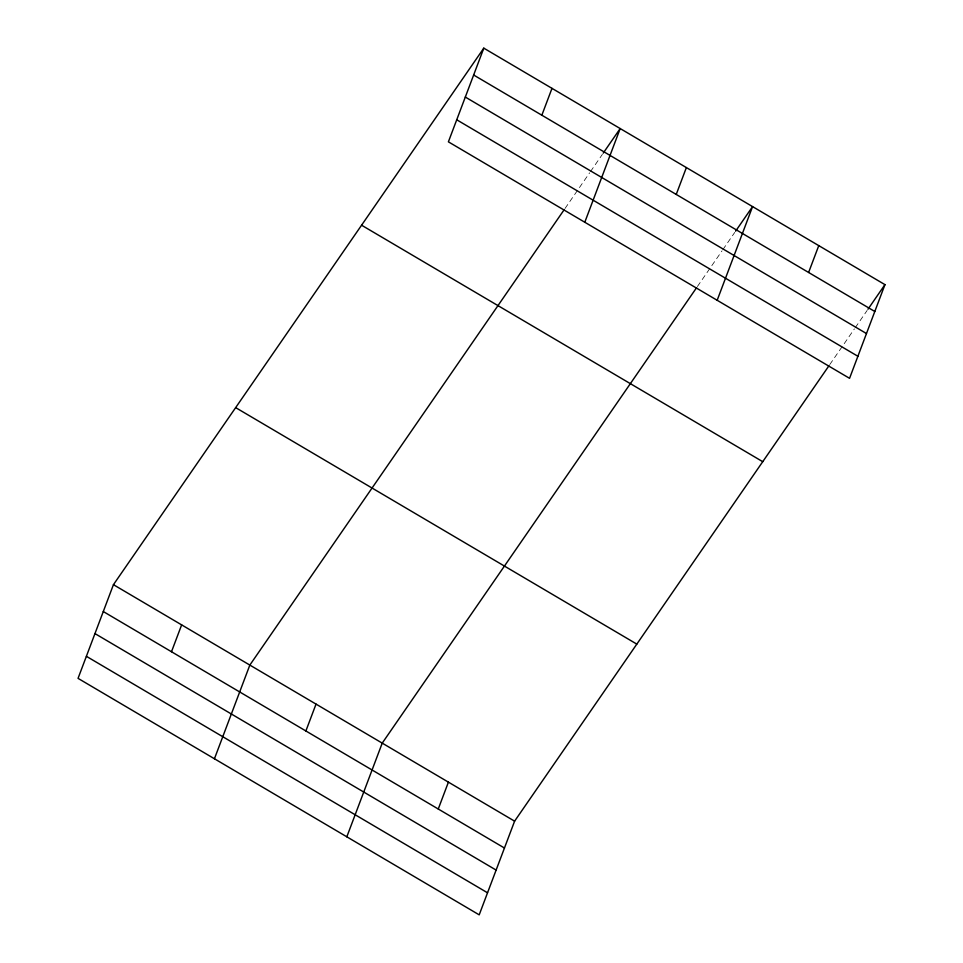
<?xml version="1.0" encoding="UTF-8"?>
<svg xmlns="http://www.w3.org/2000/svg" width="963" height="963" viewBox="0 0 963 963"><rect width="100%" height="100%" fill="white"/><g stroke="black" fill="none" stroke-linecap="round" stroke-linejoin="round"><path stroke-width="0.72" stroke-dasharray="4.82 3.61" d="M565.028 208.477L577.752 190.036M579.449 187.568L589.633 172.822M590.488 171.595L602.369 154.381M697.405 286.517L710.14 268.075M711.838 265.619L722.021 250.862M722.864 249.634L734.745 232.42M829.781 364.556L842.517 346.114M844.214 343.659L854.398 328.901M855.252 327.673L867.133 310.459"/><path stroke-width="1.44" d="M483.799 48.15L448.397 141.838L849.559 378.327L884.949 284.639L483.799 48.15L113.441 584.673L78.051 678.361L479.201 914.85L514.603 821.162L828.938 365.784M171.498 651.734L181.646 624.879M214.436 758.772L249.838 665.084L564.174 209.705M305.885 730.965L316.033 704.097M541.844 115.211L551.992 88.355M346.824 836.811L382.227 743.123L696.55 287.744M584.794 222.236L620.184 128.561L603.211 153.141M438.261 809.004L448.409 782.149M676.231 194.442L686.378 167.574M717.17 300.287L752.572 206.6L735.6 231.192M808.607 272.481L818.767 245.613M867.976 309.231L884.949 284.639M473.64 75.006L874.801 311.494M465.31 97.058L866.471 333.547M456.727 119.785L857.889 356.274M361.582 225.21L762.744 461.686M235.658 407.626L636.82 644.115M113.441 584.673L514.603 821.162M103.294 611.541L504.456 848.03M94.964 633.594L496.126 870.083M86.381 656.309L487.543 892.797"/></g></svg>
